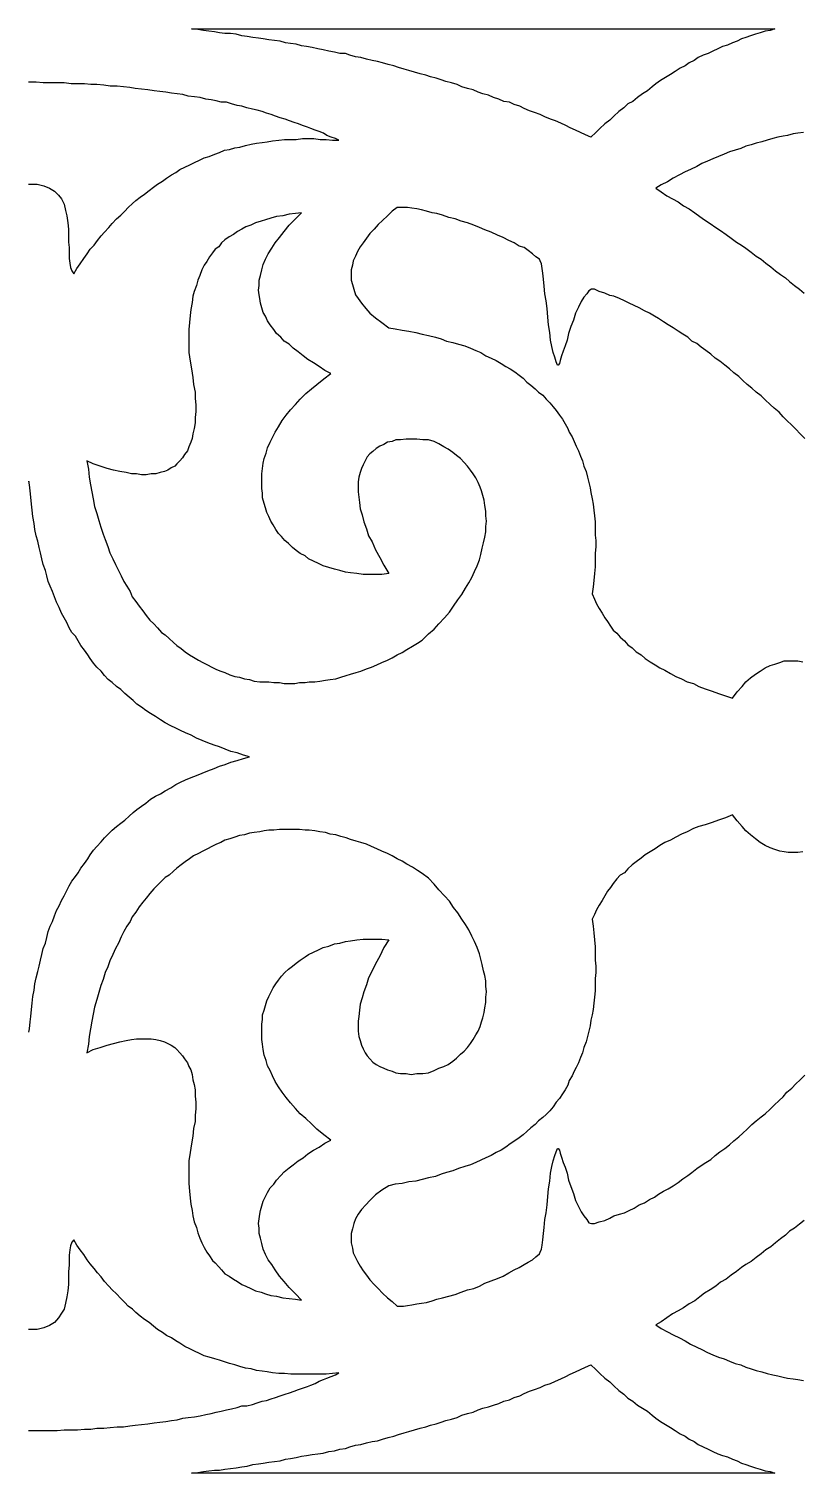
# Model space of a CAD drawing. Extents: x 100 to 710, y -550 to 180.
# Drawn here: x 347.6 to 390.4, y -450.5 to -370.5 of the extents above; entities that cross this region are included whole.
import ezdxf

# ---------------------------------------------------------------- set-up
doc = ezdxf.new("R2010")
doc.units = 0
doc.header["$MEASUREMENT"] = 0
doc.layers.add('LAYER_1', color=18, linetype='CONTINUOUS')

msp = doc.modelspace()

# ---------------------------------------------------------------- linework, layer by layer
at = {"layer": 'LAYER_1'}
for points in [[(356.637, -370.5), (388.955, -370.5), (388.684, -370.585), (388.414, -370.628), (388.144, -370.714), (387.873, -370.799), (387.603, -370.885), (387.333, -370.97), (387.101, -371.056), (386.869, -371.184), (386.599, -371.27), (386.329, -371.398), (386.058, -371.484), (385.788, -371.612), (385.518, -371.74), (385.247, -371.869), (384.977, -371.954), (384.707, -372.083), (384.475, -372.254), (384.205, -372.382), (383.973, -372.553), (383.703, -372.682), (383.432, -372.853), (383.162, -373.024), (382.892, -373.195), (382.621, -373.366), (382.351, -373.538), (382.158, -373.709), (381.888, -373.923), (381.617, -374.094), (381.347, -374.308), (381.077, -374.522), (380.806, -374.65), (380.575, -374.864), (380.304, -375.078), (380.034, -375.335), (379.802, -375.549), (379.532, -375.762), (379.262, -376.019), (379.03, -376.233), (378.76, -376.49), (378.451, -376.361), (378.18, -376.233), (377.91, -376.105), (377.601, -375.976), (377.369, -375.848), (377.099, -375.72), (376.79, -375.591), (376.52, -375.506), (376.211, -375.377), (375.941, -375.249), (375.632, -375.121), (375.361, -375.035), (375.052, -374.907), (374.821, -374.778), (374.512, -374.693), (374.241, -374.564), (373.932, -374.522), (373.662, -374.393), (373.353, -374.308), (373.083, -374.179), (372.774, -374.094), (372.504, -374.008), (372.233, -373.88), (371.924, -373.794), (371.615, -373.709), (371.345, -373.58), (371.036, -373.495), (370.727, -373.409), (370.457, -373.324), (370.187, -373.238), (369.878, -373.152), (369.607, -373.067), (369.298, -372.981), (368.989, -372.896), (368.68, -372.81), (368.41, -372.725), (368.101, -372.639), (367.831, -372.553), (367.522, -372.468), (367.213, -372.382), (366.943, -372.297), (366.634, -372.254), (366.325, -372.168), (366.016, -372.083), (365.707, -372.04), (365.398, -371.954), (365.166, -371.869), (364.857, -371.869), (364.548, -371.783), (364.239, -371.74), (363.931, -371.655), (363.622, -371.612), (363.313, -371.527), (363.004, -371.484), (362.733, -371.441), (362.424, -371.355), (362.115, -371.313), (361.845, -371.27), (361.536, -371.184), (361.227, -371.141), (360.918, -371.099), (360.609, -371.056), (360.339, -371.013), (360.03, -370.97), (359.721, -370.928), (359.412, -370.885), (359.103, -370.799), (358.794, -370.756), (358.485, -370.756), (358.177, -370.714), (357.906, -370.671), (357.597, -370.628), (357.288, -370.585), (356.979, -370.542)], [(364.355, -389.583), (364.008, -389.411), (363.699, -389.197), (363.39, -388.984), (363.081, -388.812), (362.811, -388.598), (362.54, -388.385), (362.27, -388.171), (362.038, -387.957), (361.768, -387.786), (361.575, -387.572), (361.343, -387.358), (361.189, -387.144), (360.996, -386.887), (360.841, -386.673), (360.725, -386.416), (360.609, -386.202), (360.532, -385.946), (360.455, -385.689), (360.416, -385.432), (360.378, -385.218), (360.339, -384.962), (360.378, -384.705), (360.378, -384.405), (360.455, -384.149), (360.532, -383.849), (360.609, -383.55), (360.725, -383.25), (360.88, -382.951), (361.073, -382.651), (361.266, -382.352), (361.498, -382.052), (361.768, -381.71), (362.038, -381.368), (362.386, -381.025), (362.733, -380.683), (362.386, -380.726), (362.038, -380.768), (361.691, -380.854), (361.343, -380.897), (361.034, -380.982), (360.725, -381.068), (360.494, -381.154), (360.185, -381.239), (359.914, -381.368), (359.644, -381.453), (359.412, -381.581), (359.181, -381.71), (358.949, -381.881), (358.717, -382.009), (358.485, -382.18), (358.292, -382.352), (358.138, -382.566), (357.945, -382.694), (357.79, -382.908), (357.636, -383.122), (357.481, -383.378), (357.327, -383.592), (357.211, -383.849), (357.095, -384.149), (356.979, -384.405), (356.902, -384.705), (356.786, -385.047), (356.709, -385.304), (356.67, -385.646), (356.593, -386.031), (356.555, -386.374), (356.516, -386.759), (356.477, -387.144), (356.477, -387.572), (356.477, -387.957), (356.477, -388.427), (356.555, -388.898), (356.632, -389.326), (356.709, -389.797), (356.748, -390.182), (356.825, -390.609), (356.825, -390.952), (356.864, -391.337), (356.864, -391.679), (356.825, -392.021), (356.825, -392.321), (356.786, -392.62), (356.709, -392.92), (356.67, -393.177), (356.593, -393.391), (356.477, -393.647), (356.4, -393.861), (356.246, -394.075), (356.13, -394.246), (355.975, -394.417), (355.821, -394.589), (355.705, -394.717), (355.512, -394.803), (355.319, -394.931), (355.126, -395.017), (354.894, -395.059), (354.662, -395.145), (354.392, -395.145), (354.122, -395.188), (353.851, -395.188), (353.581, -395.145), (353.311, -395.145), (353.002, -395.059), (352.654, -395.017), (352.307, -394.931), (351.959, -394.845), (351.573, -394.717), (351.187, -394.589), (350.839, -394.417), (350.916, -394.888), (350.955, -395.316), (351.032, -395.744), (351.11, -396.129), (351.187, -396.514), (351.264, -396.942), (351.38, -397.327), (351.496, -397.712), (351.612, -398.097), (351.727, -398.482), (351.843, -398.782), (351.998, -399.167), (352.114, -399.509), (352.268, -399.851), (352.423, -400.151), (352.577, -400.493), (352.731, -400.793), (352.886, -401.092), (353.04, -401.349), (353.233, -401.648), (353.349, -401.948), (353.542, -402.205), (353.735, -402.461), (353.929, -402.718), (354.122, -402.975), (354.315, -403.232), (354.546, -403.446), (354.74, -403.659), (354.971, -403.916), (355.164, -404.045), (355.396, -404.258), (355.628, -404.472), (355.821, -404.644), (356.053, -404.815), (356.284, -404.986), (356.516, -405.157), (356.748, -405.285), (357.018, -405.456), (357.25, -405.585), (357.52, -405.713), (357.752, -405.842), (358.022, -405.97), (358.254, -406.056), (358.485, -406.141), (358.756, -406.269), (359.026, -406.355), (359.296, -406.398), (359.567, -406.483), (359.837, -406.526), (360.107, -406.612), (360.416, -406.655), (360.648, -406.655), (360.918, -406.655), (361.189, -406.697), (361.498, -406.697), (361.768, -406.74), (362.038, -406.74), (362.347, -406.74), (362.618, -406.697), (362.926, -406.697), (363.158, -406.655), (363.467, -406.655), (363.737, -406.612), (364.046, -406.569), (364.317, -406.526), (364.626, -406.483), (364.896, -406.398), (365.205, -406.312), (365.437, -406.227), (365.746, -406.141), (366.016, -406.056), (366.325, -405.927), (366.595, -405.842), (366.904, -405.713), (367.174, -405.585), (367.483, -405.456), (367.754, -405.328), (368.024, -405.157), (368.294, -405.029), (368.565, -404.857), (368.874, -404.686), (369.144, -404.515), (369.414, -404.344), (369.762, -404.002), (370.071, -403.745), (370.341, -403.446), (370.65, -403.103), (370.92, -402.804), (371.152, -402.461), (371.384, -402.119), (371.615, -401.82), (371.808, -401.477), (372.002, -401.178), (372.156, -400.878), (372.31, -400.536), (372.465, -400.236), (372.581, -399.894), (372.658, -399.595), (372.735, -399.252), (372.813, -398.953), (372.89, -398.653), (372.928, -398.354), (372.928, -398.054), (372.967, -397.755), (372.928, -397.455), (372.928, -397.199), (372.89, -396.899), (372.851, -396.6), (372.774, -396.343), (372.697, -396.086), (372.619, -395.872), (372.504, -395.616), (372.388, -395.359), (372.233, -395.145), (372.079, -394.931), (371.924, -394.717), (371.731, -394.503), (371.538, -394.289), (371.306, -394.118), (371.113, -393.947), (370.843, -393.776), (370.611, -393.647), (370.341, -393.476), (370.071, -393.348), (369.762, -393.262), (369.453, -393.262), (369.105, -393.219), (368.796, -393.219), (368.526, -393.219), (368.217, -393.262), (367.947, -393.262), (367.754, -393.348), (367.483, -393.391), (367.29, -393.519), (367.059, -393.605), (366.865, -393.733), (366.672, -393.904), (366.518, -394.032), (366.363, -394.204), (366.248, -394.417), (366.132, -394.631), (366.054, -394.845), (365.977, -395.059), (365.9, -395.316), (365.861, -395.573), (365.861, -395.872), (365.861, -396.129), (365.9, -396.428), (365.939, -396.728), (365.977, -397.07), (366.093, -397.413), (366.17, -397.798), (366.325, -398.183), (366.441, -398.568), (366.634, -398.91), (366.827, -399.338), (367.059, -399.766), (367.29, -400.194), (367.561, -400.664), (367.174, -400.707), (366.827, -400.707), (366.479, -400.707), (366.132, -400.707), (365.784, -400.664), (365.437, -400.622), (365.166, -400.579), (364.857, -400.493), (364.548, -400.408), (364.239, -400.322), (363.931, -400.236), (363.66, -400.108), (363.39, -399.98), (363.12, -399.851), (362.926, -399.68), (362.656, -399.552), (362.424, -399.381), (362.231, -399.21), (362, -398.996), (361.807, -398.825), (361.613, -398.611), (361.459, -398.439), (361.305, -398.226), (361.15, -397.969), (361.034, -397.755), (360.918, -397.498), (360.802, -397.284), (360.725, -397.027), (360.648, -396.771), (360.571, -396.471), (360.571, -396.215), (360.532, -395.958), (360.532, -395.701), (360.532, -395.444), (360.532, -395.145), (360.571, -394.845), (360.609, -394.546), (360.648, -394.289), (360.764, -393.99), (360.841, -393.69), (360.996, -393.391), (361.111, -393.134), (361.266, -392.834), (361.459, -392.535), (361.652, -392.193), (361.884, -391.893), (362.115, -391.594), (362.386, -391.294), (362.656, -390.995), (362.965, -390.695), (363.274, -390.438), (363.583, -390.182), (363.969, -389.882)], [(364.355, -432.027), (363.969, -431.728), (363.583, -431.428), (363.274, -431.129), (362.965, -430.829), (362.656, -430.572), (362.386, -430.273), (362.115, -429.973), (361.884, -429.674), (361.652, -429.374), (361.459, -429.075), (361.266, -428.775), (361.111, -428.476), (360.996, -428.176), (360.841, -427.92), (360.764, -427.62), (360.648, -427.321), (360.609, -427.021), (360.571, -426.722), (360.532, -426.465), (360.532, -426.165), (360.532, -425.866), (360.532, -425.609), (360.571, -425.352), (360.571, -425.096), (360.648, -424.839), (360.725, -424.582), (360.802, -424.325), (360.918, -424.069), (361.034, -423.855), (361.15, -423.598), (361.305, -423.384), (361.459, -423.17), (361.613, -422.956), (361.807, -422.742), (362, -422.571), (362.231, -422.4), (362.424, -422.229), (362.656, -422.058), (362.926, -421.887), (363.12, -421.758), (363.39, -421.63), (363.66, -421.502), (363.931, -421.373), (364.239, -421.288), (364.548, -421.159), (364.857, -421.116), (365.166, -421.031), (365.437, -420.988), (365.784, -420.945), (366.132, -420.903), (366.479, -420.903), (366.827, -420.903), (367.174, -420.903), (367.561, -420.945), (367.29, -421.373), (367.059, -421.844), (366.827, -422.272), (366.634, -422.657), (366.441, -423.042), (366.325, -423.427), (366.17, -423.812), (366.093, -424.154), (365.977, -424.497), (365.939, -424.839), (365.9, -425.181), (365.861, -425.438), (365.861, -425.737), (365.861, -425.994), (365.9, -426.294), (365.977, -426.508), (366.054, -426.764), (366.132, -426.978), (366.248, -427.192), (366.363, -427.363), (366.518, -427.534), (366.672, -427.706), (366.865, -427.834), (367.059, -427.962), (367.29, -428.048), (367.483, -428.133), (367.754, -428.219), (367.947, -428.305), (368.217, -428.347), (368.526, -428.347), (368.796, -428.39), (369.105, -428.347), (369.453, -428.347), (369.762, -428.305), (370.071, -428.176), (370.341, -428.048), (370.611, -427.962), (370.843, -427.834), (371.113, -427.663), (371.306, -427.492), (371.538, -427.278), (371.731, -427.107), (371.924, -426.893), (372.079, -426.679), (372.233, -426.465), (372.388, -426.208), (372.504, -425.994), (372.619, -425.737), (372.697, -425.481), (372.774, -425.267), (372.851, -424.967), (372.89, -424.711), (372.928, -424.411), (372.928, -424.112), (372.967, -423.812), (372.928, -423.513), (372.928, -423.213), (372.89, -422.914), (372.813, -422.657), (372.735, -422.314), (372.658, -422.015), (372.581, -421.715), (372.465, -421.373), (372.31, -421.031), (372.156, -420.731), (372.002, -420.389), (371.808, -420.09), (371.615, -419.79), (371.384, -419.448), (371.152, -419.148), (370.92, -418.806), (370.65, -418.506), (370.341, -418.164), (370.071, -417.865), (369.762, -417.522), (369.414, -417.266), (369.144, -417.094), (368.874, -416.923), (368.565, -416.752), (368.294, -416.581), (368.024, -416.453), (367.754, -416.282), (367.483, -416.153), (367.174, -416.025), (366.904, -415.896), (366.595, -415.768), (366.325, -415.64), (366.016, -415.554), (365.746, -415.469), (365.437, -415.383), (365.205, -415.297), (364.896, -415.212), (364.626, -415.126), (364.317, -415.084), (364.046, -414.998), (363.737, -414.955), (363.467, -414.912), (363.158, -414.87), (362.926, -414.87), (362.618, -414.827), (362.347, -414.827), (362.038, -414.827), (361.768, -414.827), (361.498, -414.827), (361.189, -414.87), (360.918, -414.87), (360.648, -414.912), (360.416, -414.955), (360.107, -414.998), (359.837, -415.041), (359.567, -415.126), (359.296, -415.169), (359.026, -415.255), (358.756, -415.34), (358.485, -415.426), (358.254, -415.554), (358.022, -415.64), (357.752, -415.768), (357.52, -415.896), (357.25, -416.025), (357.018, -416.153), (356.748, -416.282), (356.516, -416.453), (356.284, -416.624), (356.053, -416.795), (355.821, -416.966), (355.628, -417.137), (355.396, -417.351), (355.164, -417.48), (354.971, -417.694), (354.74, -417.907), (354.546, -418.121), (354.315, -418.378), (354.122, -418.635), (353.929, -418.849), (353.735, -419.105), (353.542, -419.405), (353.349, -419.662), (353.233, -419.918), (353.04, -420.175), (352.886, -420.475), (352.731, -420.774), (352.577, -421.116), (352.423, -421.416), (352.268, -421.758), (352.114, -422.101), (351.998, -422.443), (351.843, -422.742), (351.727, -423.127), (351.612, -423.47), (351.496, -423.855), (351.38, -424.24), (351.264, -424.668), (351.187, -425.053), (351.11, -425.438), (351.032, -425.866), (350.955, -426.294), (350.916, -426.722), (350.839, -427.192), (351.187, -427.021), (351.573, -426.893), (351.959, -426.764), (352.307, -426.679), (352.654, -426.593), (353.002, -426.508), (353.311, -426.465), (353.581, -426.422), (353.851, -426.422), (354.122, -426.422), (354.392, -426.422), (354.662, -426.465), (354.894, -426.508), (355.126, -426.593), (355.319, -426.679), (355.512, -426.764), (355.705, -426.893), (355.821, -427.021), (355.975, -427.192), (356.13, -427.363), (356.246, -427.534), (356.4, -427.748), (356.477, -427.962), (356.593, -428.133), (356.67, -428.39), (356.709, -428.69), (356.786, -428.946), (356.825, -429.246), (356.825, -429.588), (356.864, -429.931), (356.864, -430.273), (356.825, -430.658), (356.825, -431), (356.748, -431.385), (356.709, -431.813), (356.632, -432.241), (356.555, -432.712), (356.477, -433.182), (356.477, -433.567), (356.477, -433.995), (356.477, -434.423), (356.516, -434.851), (356.555, -435.236), (356.593, -435.578), (356.67, -435.921), (356.709, -436.22), (356.786, -436.562), (356.902, -436.862), (356.979, -437.162), (357.095, -437.461), (357.211, -437.718), (357.327, -437.974), (357.481, -438.231), (357.636, -438.445), (357.79, -438.702), (357.945, -438.83), (358.138, -439.044), (358.292, -439.215), (358.485, -439.429), (358.717, -439.558), (358.949, -439.729), (359.181, -439.857), (359.412, -440.028), (359.644, -440.114), (359.914, -440.242), (360.185, -440.371), (360.494, -440.456), (360.725, -440.542), (361.034, -440.627), (361.343, -440.67), (361.691, -440.756), (362.038, -440.798), (362.386, -440.841), (362.733, -440.884), (362.386, -440.542), (362.038, -440.199), (361.768, -439.857), (361.498, -439.558), (361.266, -439.215), (361.073, -438.916), (360.88, -438.659), (360.725, -438.36), (360.609, -438.06), (360.532, -437.761), (360.455, -437.461), (360.378, -437.204), (360.378, -436.905), (360.339, -436.648), (360.378, -436.391), (360.416, -436.135), (360.455, -435.921), (360.532, -435.664), (360.609, -435.407), (360.725, -435.151), (360.841, -434.937), (360.996, -434.68), (361.189, -434.466), (361.343, -434.252), (361.575, -433.995), (361.768, -433.781), (362.038, -433.567), (362.27, -433.396), (362.54, -433.182), (362.811, -433.011), (363.081, -432.797), (363.39, -432.583), (363.699, -432.412), (364.008, -432.198)], [(356.632, -450.468), (356.979, -450.425), (357.288, -450.383), (357.597, -450.34), (357.906, -450.297), (358.177, -450.297), (358.485, -450.254), (358.794, -450.211), (359.103, -450.169), (359.412, -450.126), (359.721, -450.083), (360.03, -449.998), (360.339, -449.955), (360.609, -449.912), (360.918, -449.869), (361.227, -449.826), (361.536, -449.784), (361.845, -449.698), (362.115, -449.655), (362.424, -449.612), (362.733, -449.527), (363.004, -449.484), (363.313, -449.441), (363.622, -449.399), (363.931, -449.356), (364.239, -449.27), (364.548, -449.227), (364.857, -449.142), (365.166, -449.099), (365.398, -449.013), (365.707, -448.928), (366.016, -448.885), (366.325, -448.8), (366.634, -448.714), (366.943, -448.671), (367.213, -448.586), (367.522, -448.5), (367.831, -448.414), (368.101, -448.329), (368.41, -448.243), (368.68, -448.158), (368.989, -448.072), (369.298, -447.987), (369.607, -447.901), (369.878, -447.815), (370.187, -447.73), (370.457, -447.644), (370.727, -447.559), (371.036, -447.473), (371.345, -447.388), (371.615, -447.259), (371.924, -447.174), (372.233, -447.088), (372.504, -446.96), (372.774, -446.874), (373.083, -446.789), (373.353, -446.703), (373.662, -446.617), (373.932, -446.489), (374.241, -446.403), (374.512, -446.275), (374.821, -446.19), (375.052, -446.061), (375.361, -445.933), (375.632, -445.847), (375.941, -445.719), (376.211, -445.591), (376.52, -445.505), (376.79, -445.377), (377.099, -445.248), (377.369, -445.12), (377.601, -444.992), (377.91, -444.863), (378.18, -444.735), (378.451, -444.606), (378.76, -444.478), (379.03, -444.735), (379.262, -444.949), (379.532, -445.205), (379.802, -445.419), (380.034, -445.633), (380.304, -445.89), (380.575, -446.104), (380.806, -446.318), (381.077, -446.489), (381.347, -446.703), (381.617, -446.874), (381.888, -447.045), (382.158, -447.259), (382.351, -447.43), (382.621, -447.601), (382.892, -447.773), (383.162, -447.944), (383.432, -448.115), (383.703, -448.286), (383.973, -448.414), (384.205, -448.586), (384.475, -448.714), (384.707, -448.885), (384.977, -449.013), (385.247, -449.142), (385.518, -449.27), (385.788, -449.399), (386.058, -449.484), (386.329, -449.57), (386.599, -449.698), (386.869, -449.784), (387.101, -449.912), (387.333, -449.998), (387.603, -450.083), (387.873, -450.169), (388.144, -450.254), (388.414, -450.34), (388.684, -450.383), (388.955, -450.468)]]:
    msp.add_lwpolyline(points, close=True, dxfattribs=at)
for points in [[(347.593, -379.1), (347.62, -379.1), (347.647, -379.1), (348.072, -379.1), (348.458, -379.185), (348.767, -379.314), (349.037, -379.485), (349.269, -379.699), (349.423, -379.913), (349.578, -380.212), (349.655, -380.555), (349.732, -380.854), (349.771, -381.239), (349.809, -381.581), (349.809, -381.924), (349.809, -382.309), (349.848, -382.608), (349.848, -382.908), (349.848, -383.207), (349.887, -383.464), (349.925, -383.721), (350.002, -383.892), (350.118, -384.063), (350.273, -383.764), (350.466, -383.507), (350.659, -383.207), (350.852, -382.951), (351.007, -382.694), (351.238, -382.48), (351.431, -382.223), (351.624, -381.967), (351.817, -381.753), (352.049, -381.496), (352.242, -381.282), (352.474, -381.025), (352.706, -380.811), (352.937, -380.597), (353.13, -380.383), (353.362, -380.169), (353.555, -379.998), (353.787, -379.827), (354.019, -379.656), (354.289, -379.442), (354.521, -379.271), (354.752, -379.1), (355.023, -378.929), (355.254, -378.758), (355.525, -378.586), (355.756, -378.458), (355.988, -378.287), (356.258, -378.158), (356.529, -378.03), (356.799, -377.902), (357.069, -377.773), (357.34, -377.645), (357.61, -377.559), (357.919, -377.431), (358.189, -377.346), (358.46, -377.217), (358.73, -377.174), (359.039, -377.089), (359.309, -377.046), (359.618, -376.96), (359.927, -376.875), (360.236, -376.832), (360.545, -376.789), (360.815, -376.747), (361.124, -376.704), (361.472, -376.661), (361.781, -376.618), (362.128, -376.618), (362.437, -376.618), (362.785, -376.575), (363.094, -376.575), (363.403, -376.575), (363.75, -376.618), (364.098, -376.618), (364.445, -376.661), (364.793, -376.661), (364.6, -376.575), (364.368, -376.49), (364.136, -376.404), (363.943, -376.276), (363.712, -376.19), (363.48, -376.105), (363.248, -376.019), (363.055, -375.934), (362.785, -375.848), (362.553, -375.762), (362.321, -375.677), (362.051, -375.591), (361.819, -375.506), (361.549, -375.42), (361.279, -375.335), (361.047, -375.249), (360.777, -375.163), (360.545, -375.078), (360.275, -374.992), (360.004, -374.949), (359.695, -374.864), (359.425, -374.778), (359.155, -374.736), (358.846, -374.65), (358.576, -374.564), (358.267, -374.564), (357.996, -374.479), (357.726, -374.436), (357.417, -374.393), (357.108, -374.308), (356.799, -374.265), (356.452, -374.222), (356.143, -374.137), (355.834, -374.094), (355.525, -374.051), (355.216, -374.008), (354.868, -373.965), (354.559, -373.923), (354.212, -373.88), (353.864, -373.837), (353.517, -373.794), (353.208, -373.751), (352.86, -373.709), (352.513, -373.666), (352.126, -373.666), (351.779, -373.623), (351.393, -373.58), (351.045, -373.58), (350.698, -373.538), (350.311, -373.538), (349.964, -373.538), (349.578, -373.495), (349.191, -373.495), (348.767, -373.495), (348.419, -373.495), (348.033, -373.452), (347.647, -373.452), (347.62, -373.452), (347.593, -373.452)], [(390.538, -376.233), (390.229, -376.276), (389.959, -376.319), (389.65, -376.404), (389.418, -376.447), (389.109, -376.49), (388.839, -376.575), (388.53, -376.661), (388.221, -376.747), (387.912, -376.832), (387.642, -376.918), (387.333, -377.003), (387.062, -377.132), (386.753, -377.217), (386.444, -377.303), (386.136, -377.431), (385.827, -377.559), (385.518, -377.688), (385.209, -377.816), (384.9, -377.945), (384.629, -378.116), (384.282, -378.287), (383.973, -378.415), (383.664, -378.586), (383.316, -378.758), (383.008, -378.971), (382.66, -379.143), (382.351, -379.314), (382.66, -379.528), (382.969, -379.742), (383.278, -379.913), (383.587, -380.084), (383.896, -380.298), (384.205, -380.469), (384.514, -380.683), (384.784, -380.897), (385.054, -381.068), (385.363, -381.282), (385.672, -381.496), (385.942, -381.667), (386.251, -381.881), (386.522, -382.095), (386.831, -382.309), (387.101, -382.48), (387.333, -382.651), (387.642, -382.865), (387.912, -383.079), (388.182, -383.25), (388.453, -383.464), (388.723, -383.678), (388.993, -383.892), (389.264, -384.106), (389.534, -384.277), (389.766, -384.491), (390.036, -384.705), (390.306, -384.919), (390.577, -385.133)], [(390.615, -393.177), (390.345, -392.92), (390.113, -392.663), (389.881, -392.449), (389.611, -392.193), (389.418, -391.979), (389.186, -391.722), (388.916, -391.508), (388.684, -391.294), (388.414, -391.037), (388.182, -390.823), (387.912, -390.609), (387.68, -390.396), (387.41, -390.182), (387.178, -389.968), (386.947, -389.754), (386.676, -389.54), (386.444, -389.326), (386.174, -389.112), (385.904, -388.898), (385.634, -388.727), (385.402, -388.513), (385.131, -388.299), (384.861, -388.128), (384.629, -387.914), (384.359, -387.786), (384.127, -387.572), (383.857, -387.4), (383.587, -387.229), (383.316, -387.058), (383.046, -386.887), (382.776, -386.716), (382.506, -386.545), (382.274, -386.416), (382.003, -386.245), (381.733, -386.117), (381.424, -385.946), (381.154, -385.817), (380.884, -385.689), (380.613, -385.561), (380.343, -385.432), (380.034, -385.304), (379.802, -385.261), (379.532, -385.133), (379.223, -385.047), (378.953, -384.919), (378.798, -384.919), (378.644, -385.004), (378.528, -385.176), (378.373, -385.347), (378.219, -385.603), (378.065, -385.903), (377.91, -386.245), (377.794, -386.63), (377.64, -386.973), (377.524, -387.358), (377.447, -387.743), (377.331, -388.042), (377.215, -388.342), (377.138, -388.598), (377.06, -388.855), (377.022, -389.026), (376.945, -389.112), (376.906, -389.112), (376.829, -388.941), (376.752, -388.684), (376.674, -388.427), (376.597, -388.085), (376.52, -387.743), (376.481, -387.315), (376.404, -386.887), (376.365, -386.459), (376.327, -385.988), (376.288, -385.561), (376.211, -385.176), (376.172, -384.748), (376.134, -384.363), (376.095, -384.02), (376.056, -383.764), (376.018, -383.507), (375.941, -383.336), (375.902, -383.25), (375.709, -383.122), (375.516, -382.951), (375.284, -382.779), (375.052, -382.608), (374.782, -382.523), (374.512, -382.352), (374.203, -382.223), (373.894, -382.052), (373.585, -381.924), (373.237, -381.753), (372.89, -381.624), (372.581, -381.496), (372.272, -381.368), (371.924, -381.239), (371.577, -381.154), (371.229, -381.025), (370.882, -380.94), (370.534, -380.811), (370.225, -380.726), (369.955, -380.683), (369.646, -380.597), (369.376, -380.512), (369.105, -380.469), (368.835, -380.426), (368.603, -380.383), (368.372, -380.383), (368.178, -380.383), (368.024, -380.383), (367.754, -380.597), (367.483, -380.854), (367.213, -381.111), (366.981, -381.325), (366.75, -381.581), (366.518, -381.838), (366.325, -382.095), (366.132, -382.352), (365.977, -382.566), (365.823, -382.822), (365.707, -383.079), (365.591, -383.336), (365.552, -383.592), (365.475, -383.849), (365.475, -384.106), (365.475, -384.405), (365.552, -384.662), (365.63, -384.919), (365.707, -385.218), (365.861, -385.432), (366.054, -385.689), (366.286, -385.988), (366.518, -386.245), (366.827, -386.502), (367.174, -386.759), (367.561, -387.058), (367.908, -387.101), (368.294, -387.187), (368.68, -387.229), (369.067, -387.315), (369.414, -387.4), (369.762, -387.486), (370.148, -387.572), (370.457, -387.657), (370.766, -387.786), (371.113, -387.871), (371.422, -387.957), (371.77, -388.042), (372.079, -388.171), (372.388, -388.299), (372.658, -388.427), (372.928, -388.598), (373.237, -388.727), (373.508, -388.855), (373.778, -389.026), (374.048, -389.197), (374.28, -389.326), (374.55, -389.497), (374.782, -389.668), (375.014, -389.839), (375.207, -390.053), (375.439, -390.224), (375.67, -390.438), (375.863, -390.609), (376.095, -390.781), (376.288, -390.995), (376.481, -391.208), (376.674, -391.422), (376.829, -391.636), (377.022, -391.893), (377.176, -392.107), (377.331, -392.364), (377.485, -392.62), (377.562, -392.834), (377.717, -393.091), (377.833, -393.348), (377.949, -393.605), (378.065, -393.861), (378.18, -394.161), (378.296, -394.417), (378.373, -394.717), (378.489, -395.017), (378.567, -395.316), (378.644, -395.616), (378.721, -395.915), (378.76, -396.172), (378.837, -396.514), (378.875, -396.814), (378.914, -397.156), (378.953, -397.455), (378.991, -397.798), (378.991, -398.14), (378.991, -398.525), (379.03, -398.825), (379.03, -399.167), (378.991, -399.552), (378.991, -399.894), (378.991, -400.279), (378.953, -400.664), (378.914, -401.049), (378.875, -401.392), (378.837, -401.777), (378.953, -402.076), (379.069, -402.333), (379.223, -402.59), (379.377, -402.846), (379.532, -403.103), (379.686, -403.317), (379.841, -403.574), (379.995, -403.788), (380.188, -403.959), (380.382, -404.173), (380.613, -404.387), (380.806, -404.601), (381.038, -404.772), (381.27, -404.986), (381.54, -405.157), (381.772, -405.371), (382.042, -405.542), (382.312, -405.713), (382.583, -405.884), (382.853, -406.013), (383.162, -406.184), (383.471, -406.355), (383.78, -406.483), (384.089, -406.655), (384.436, -406.74), (384.745, -406.911), (385.093, -407.04), (385.479, -407.168), (385.827, -407.296), (386.213, -407.425), (386.599, -407.553), (386.869, -407.211), (387.14, -406.911), (387.333, -406.655), (387.603, -406.441), (387.873, -406.227), (388.144, -406.056), (388.414, -405.884), (388.684, -405.756), (388.955, -405.67), (389.225, -405.585), (389.457, -405.499), (389.688, -405.499), (389.959, -405.499), (390.229, -405.499), (390.499, -405.542)], [(347.618, -426.058), (347.62, -426.045), (347.622, -426.058), (347.624, -426.045), (347.627, -426.058), (347.647, -425.866), (347.685, -425.481), (347.724, -425.181), (347.763, -424.796), (347.801, -424.454), (347.84, -424.069), (347.917, -423.726), (347.956, -423.384), (348.033, -423.042), (348.11, -422.7), (348.187, -422.4), (348.265, -422.058), (348.342, -421.758), (348.419, -421.416), (348.535, -421.116), (348.612, -420.817), (348.689, -420.475), (348.805, -420.175), (348.921, -419.918), (349.037, -419.619), (349.153, -419.319), (349.307, -419.063), (349.423, -418.763), (349.578, -418.506), (349.732, -418.207), (349.848, -417.95), (350.002, -417.694), (350.196, -417.437), (350.35, -417.223), (350.504, -416.966), (350.698, -416.709), (350.891, -416.453), (351.007, -416.239), (351.2, -415.982), (351.393, -415.768), (351.624, -415.511), (351.817, -415.297), (352.011, -415.084), (352.242, -414.87), (352.474, -414.656), (352.706, -414.485), (352.937, -414.313), (353.169, -414.099), (353.401, -413.885), (353.594, -413.714), (353.864, -413.543), (354.096, -413.372), (354.366, -413.158), (354.637, -412.987), (354.907, -412.859), (355.177, -412.687), (355.486, -412.516), (355.756, -412.345), (356.027, -412.217), (356.297, -412.088), (356.606, -411.96), (356.915, -411.832), (357.224, -411.703), (357.533, -411.575), (357.88, -411.447), (358.189, -411.318), (358.498, -411.233), (358.807, -411.104), (359.155, -411.019), (359.502, -410.89), (359.85, -410.805), (359.502, -410.719), (359.155, -410.591), (358.807, -410.505), (358.498, -410.377), (358.189, -410.249), (357.88, -410.163), (357.533, -410.035), (357.224, -409.906), (356.915, -409.778), (356.606, -409.607), (356.297, -409.478), (356.027, -409.35), (355.756, -409.222), (355.486, -409.093), (355.177, -408.922), (354.907, -408.751), (354.637, -408.58), (354.366, -408.409), (354.096, -408.238), (353.864, -408.066), (353.594, -407.895), (353.401, -407.681), (353.169, -407.51), (352.937, -407.296), (352.706, -407.082), (352.474, -406.911), (352.242, -406.697), (352.011, -406.526), (351.817, -406.312), (351.624, -406.056), (351.393, -405.842), (351.2, -405.628), (351.007, -405.371), (350.891, -405.157), (350.698, -404.9), (350.504, -404.644), (350.35, -404.387), (350.196, -404.13), (350.002, -403.916), (349.848, -403.659), (349.732, -403.36), (349.578, -403.103), (349.423, -402.846), (349.307, -402.547), (349.153, -402.247), (349.037, -401.948), (348.921, -401.648), (348.805, -401.349), (348.689, -401.092), (348.612, -400.793), (348.535, -400.493), (348.419, -400.151), (348.342, -399.851), (348.265, -399.509), (348.187, -399.21), (348.11, -398.867), (348.033, -398.568), (347.956, -398.226), (347.917, -397.883), (347.84, -397.498), (347.801, -397.156), (347.763, -396.814), (347.724, -396.428), (347.685, -396.086), (347.647, -395.744), (347.627, -395.551), (347.624, -395.565), (347.622, -395.551), (347.62, -395.564), (347.618, -395.551)], [(390.499, -416.068), (390.229, -416.11), (389.959, -416.11), (389.688, -416.11), (389.457, -416.068), (389.225, -416.025), (388.955, -415.939), (388.684, -415.854), (388.414, -415.725), (388.144, -415.554), (387.873, -415.34), (387.603, -415.126), (387.333, -414.912), (387.14, -414.656), (386.869, -414.356), (386.599, -414.014), (386.213, -414.185), (385.827, -414.313), (385.479, -414.442), (385.093, -414.57), (384.745, -414.656), (384.436, -414.784), (384.089, -414.955), (383.78, -415.084), (383.471, -415.255), (383.162, -415.426), (382.853, -415.554), (382.583, -415.725), (382.312, -415.896), (382.042, -416.068), (381.772, -416.239), (381.54, -416.41), (381.27, -416.624), (381.038, -416.795), (380.806, -417.009), (380.613, -417.223), (380.382, -417.351), (380.188, -417.565), (379.995, -417.822), (379.841, -418.036), (379.686, -418.25), (379.532, -418.506), (379.377, -418.763), (379.223, -419.02), (379.069, -419.277), (378.953, -419.533), (378.837, -419.79), (378.875, -420.175), (378.914, -420.56), (378.953, -420.945), (378.991, -421.33), (378.991, -421.673), (378.991, -422.058), (379.03, -422.4), (379.03, -422.742), (378.991, -423.085), (378.991, -423.427), (378.991, -423.769), (378.953, -424.112), (378.914, -424.454), (378.875, -424.796), (378.837, -425.096), (378.76, -425.395), (378.721, -425.695), (378.644, -425.994), (378.567, -426.294), (378.489, -426.593), (378.373, -426.893), (378.296, -427.192), (378.18, -427.449), (378.065, -427.748), (377.949, -428.005), (377.833, -428.219), (377.717, -428.476), (377.562, -428.733), (377.485, -428.989), (377.331, -429.246), (377.176, -429.46), (377.022, -429.717), (376.829, -429.931), (376.674, -430.187), (376.481, -430.401), (376.288, -430.615), (376.095, -430.786), (375.863, -430.957), (375.67, -431.171), (375.439, -431.343), (375.207, -431.556), (375.014, -431.728), (374.782, -431.899), (374.55, -432.07), (374.28, -432.241), (374.048, -432.412), (373.778, -432.583), (373.508, -432.712), (373.237, -432.883), (372.928, -433.011), (372.658, -433.14), (372.388, -433.268), (372.079, -433.396), (371.77, -433.482), (371.422, -433.61), (371.113, -433.739), (370.766, -433.824), (370.457, -433.91), (370.148, -434.038), (369.762, -434.124), (369.414, -434.209), (369.067, -434.295), (368.68, -434.338), (368.294, -434.423), (367.908, -434.466), (367.561, -434.552), (367.174, -434.808), (366.827, -435.065), (366.518, -435.364), (366.286, -435.621), (366.054, -435.878), (365.861, -436.135), (365.707, -436.391), (365.63, -436.648), (365.552, -436.948), (365.475, -437.204), (365.475, -437.461), (365.475, -437.718), (365.552, -438.017), (365.591, -438.274), (365.707, -438.531), (365.823, -438.745), (365.977, -439.001), (366.132, -439.258), (366.325, -439.515), (366.518, -439.772), (366.75, -440.028), (366.981, -440.242), (367.213, -440.499), (367.483, -440.756), (367.754, -440.97), (368.024, -441.226), (368.178, -441.226), (368.372, -441.226), (368.603, -441.183), (368.835, -441.141), (369.105, -441.098), (369.376, -441.055), (369.646, -441.012), (369.955, -440.927), (370.225, -440.841), (370.534, -440.756), (370.882, -440.67), (371.229, -440.584), (371.577, -440.456), (371.924, -440.328), (372.272, -440.242), (372.581, -440.114), (372.89, -439.943), (373.237, -439.814), (373.585, -439.686), (373.894, -439.558), (374.203, -439.386), (374.512, -439.215), (374.782, -439.087), (375.052, -438.916), (375.284, -438.787), (375.516, -438.659), (375.709, -438.488), (375.902, -438.317), (375.941, -438.231), (376.018, -438.06), (376.056, -437.846), (376.095, -437.547), (376.134, -437.204), (376.172, -436.862), (376.211, -436.434), (376.288, -436.049), (376.327, -435.621), (376.365, -435.151), (376.404, -434.723), (376.481, -434.295), (376.52, -433.867), (376.597, -433.482), (376.674, -433.182), (376.752, -432.883), (376.829, -432.669), (376.906, -432.498), (376.945, -432.498), (377.022, -432.583), (377.06, -432.754), (377.138, -432.968), (377.215, -433.268), (377.331, -433.525), (377.447, -433.867), (377.524, -434.252), (377.64, -434.594), (377.794, -434.979), (377.91, -435.364), (378.065, -435.707), (378.219, -436.006), (378.373, -436.22), (378.528, -436.434), (378.644, -436.605), (378.798, -436.648), (378.953, -436.648), (379.223, -436.562), (379.532, -436.477), (379.802, -436.349), (380.034, -436.22), (380.343, -436.135), (380.613, -436.049), (380.884, -435.921), (381.154, -435.792), (381.424, -435.621), (381.733, -435.493), (382.003, -435.322), (382.274, -435.193), (382.506, -435.022), (382.776, -434.851), (383.046, -434.723), (383.316, -434.552), (383.587, -434.38), (383.857, -434.166), (384.127, -433.995), (384.359, -433.824), (384.629, -433.61), (384.861, -433.439), (385.131, -433.268), (385.402, -433.097), (385.634, -432.883), (385.904, -432.669), (386.174, -432.498), (386.444, -432.284), (386.676, -432.07), (386.947, -431.856), (387.178, -431.642), (387.41, -431.428), (387.68, -431.171), (387.912, -430.957), (388.182, -430.743), (388.414, -430.572), (388.684, -430.316), (388.916, -430.102), (389.186, -429.845), (389.418, -429.631), (389.611, -429.374), (389.881, -429.16), (390.113, -428.904), (390.345, -428.69), (390.615, -428.433)], [(390.577, -436.477), (390.306, -436.691), (390.036, -436.905), (389.766, -437.076), (389.534, -437.29), (389.264, -437.504), (388.993, -437.718), (388.723, -437.932), (388.453, -438.103), (388.182, -438.317), (387.912, -438.531), (387.642, -438.745), (387.333, -438.916), (387.101, -439.087), (386.831, -439.301), (386.522, -439.515), (386.251, -439.729), (385.942, -439.9), (385.672, -440.114), (385.363, -440.328), (385.054, -440.499), (384.784, -440.713), (384.514, -440.927), (384.205, -441.098), (383.896, -441.312), (383.587, -441.483), (383.278, -441.654), (382.969, -441.868), (382.66, -442.082), (382.351, -442.253), (382.66, -442.467), (383.008, -442.638), (383.316, -442.809), (383.664, -442.981), (383.973, -443.152), (384.282, -443.323), (384.629, -443.494), (384.9, -443.622), (385.209, -443.793), (385.518, -443.922), (385.827, -444.05), (386.136, -444.136), (386.444, -444.264), (386.753, -444.392), (387.062, -444.478), (387.333, -444.606), (387.642, -444.692), (387.912, -444.778), (388.221, -444.863), (388.53, -444.949), (388.839, -445.034), (389.109, -445.077), (389.418, -445.163), (389.65, -445.205), (389.959, -445.248), (390.229, -445.291), (390.538, -445.334)], [(347.593, -448.115), (347.62, -448.115), (347.647, -448.115), (348.033, -448.115), (348.419, -448.115), (348.805, -448.115), (349.191, -448.115), (349.578, -448.072), (349.964, -448.072), (350.311, -448.072), (350.698, -448.029), (351.045, -448.029), (351.393, -447.987), (351.779, -447.987), (352.126, -447.944), (352.513, -447.901), (352.86, -447.901), (353.208, -447.858), (353.517, -447.815), (353.864, -447.773), (354.212, -447.73), (354.559, -447.687), (354.868, -447.644), (355.216, -447.601), (355.525, -447.559), (355.834, -447.516), (356.143, -447.43), (356.452, -447.388), (356.799, -447.345), (357.108, -447.302), (357.417, -447.216), (357.726, -447.174), (357.996, -447.088), (358.267, -447.045), (358.576, -446.96), (358.846, -446.917), (359.155, -446.831), (359.425, -446.746), (359.695, -446.746), (360.004, -446.66), (360.275, -446.575), (360.545, -446.489), (360.777, -446.446), (361.047, -446.361), (361.279, -446.275), (361.549, -446.19), (361.819, -446.104), (362.051, -446.018), (362.321, -445.933), (362.553, -445.847), (362.785, -445.762), (363.055, -445.676), (363.248, -445.591), (363.48, -445.505), (363.712, -445.377), (363.943, -445.291), (364.136, -445.205), (364.368, -445.12), (364.6, -445.034), (364.793, -444.906), (364.445, -444.949), (364.098, -444.992), (363.75, -444.992), (363.403, -444.992), (363.094, -444.992), (362.785, -444.992), (362.437, -444.992), (362.128, -444.992), (361.781, -444.949), (361.472, -444.949), (361.124, -444.906), (360.815, -444.863), (360.545, -444.82), (360.236, -444.778), (359.927, -444.692), (359.618, -444.649), (359.309, -444.564), (359.039, -444.478), (358.73, -444.392), (358.46, -444.307), (358.189, -444.221), (357.919, -444.136), (357.61, -444.05), (357.34, -443.965), (357.069, -443.836), (356.799, -443.708), (356.529, -443.58), (356.258, -443.451), (355.988, -443.28), (355.756, -443.152), (355.525, -442.981), (355.254, -442.852), (355.023, -442.681), (354.752, -442.51), (354.521, -442.339), (354.289, -442.125), (354.019, -441.954), (353.787, -441.782), (353.555, -441.569), (353.362, -441.397), (353.13, -441.226), (352.937, -441.012), (352.706, -440.798), (352.474, -440.542), (352.242, -440.328), (352.049, -440.114), (351.817, -439.857), (351.624, -439.6), (351.431, -439.386), (351.238, -439.13), (351.007, -438.873), (350.852, -438.659), (350.659, -438.36), (350.466, -438.103), (350.273, -437.846), (350.118, -437.547), (350.002, -437.675), (349.925, -437.889), (349.887, -438.103), (349.848, -438.402), (349.848, -438.702), (349.848, -438.959), (349.809, -439.301), (349.809, -439.643), (349.809, -440.028), (349.771, -440.371), (349.732, -440.713), (349.655, -441.055), (349.578, -441.397), (349.423, -441.611), (349.269, -441.868), (349.037, -442.125), (348.767, -442.296), (348.458, -442.424), (348.072, -442.51), (347.647, -442.51), (347.62, -442.51), (347.593, -442.51)]]:
    msp.add_lwpolyline(points, dxfattribs=at)

doc.saveas('drawing.dxf')
